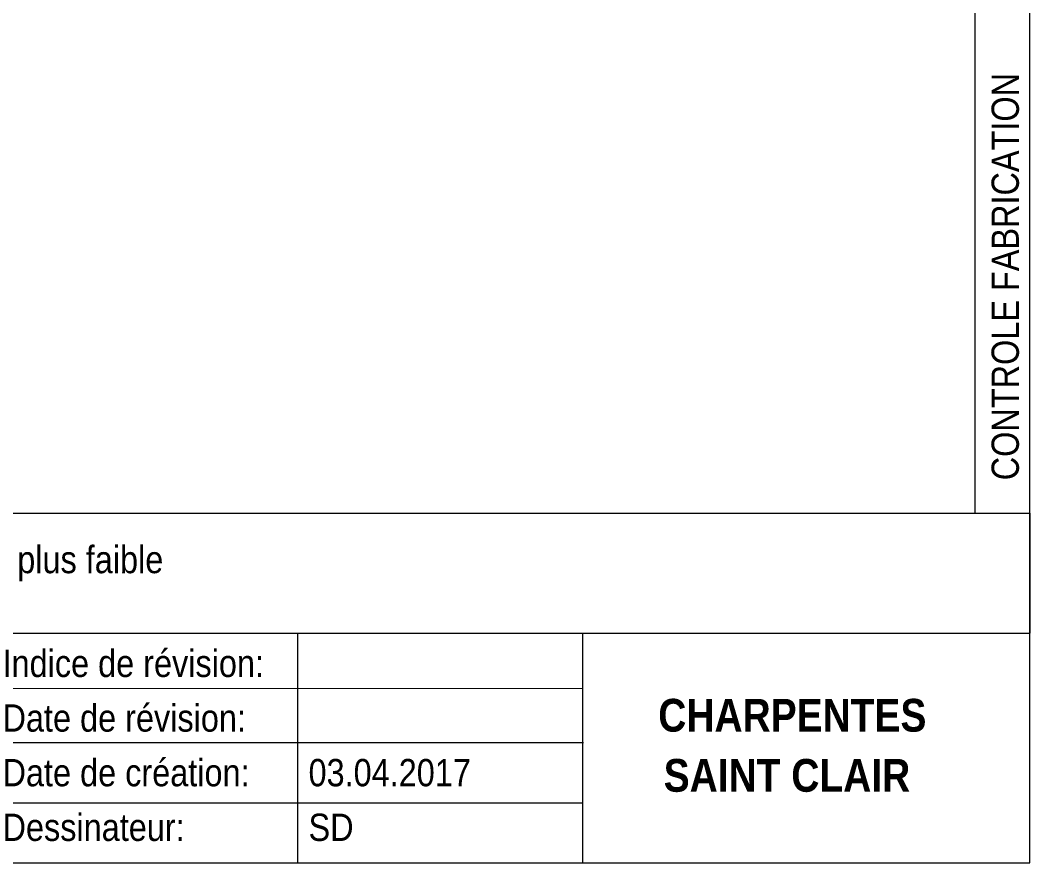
# Model space of a CAD drawing. Header units: millimetres. Extents: x 2 to 410, y 5 to 282.
# Drawn here: x 312.6 to 405, y 5 to 82.1 of the extents above; entities that cross this region are included whole.
import ezdxf

# ---------------------------------------------------------------- set-up
doc = ezdxf.new("R2010")
doc.units = ezdxf.units.MM
doc.layers.add('Autre type objet', color=1, linetype='Continuous', lineweight=0)
doc.layers.add('Feuille dessin', color=5, linetype='Continuous', lineweight=0)
doc.styles.add('ARIAL', font='ARIAL.TTF')
doc.styles.add('ARIAL_BOLD', font='ARIALBD.TTF')
doc.styles.add('ARIAL_NARROW', font='ARIAL.TTF')

# ---------------------------------------------------------------- blocks, each defined once
blk = doc.blocks.new('*A47')
at = {"layer": 'Feuille dessin', "linetype": 'Continuous', "lineweight": 0}
for p, q in [((405, 5), (405, 282)), ((5, 5), (405, 5))]:
    blk.add_line(p, q, dxfattribs=at)
blk = doc.blocks.new('*A48')
at = {"layer": 'Autre type objet', "linetype": 'Continuous', "lineweight": 0}
for p, q in [((400, 37), (400, 282)), ((405, 37), (405, 282)), ((400, 37), (405, 37))]:
    blk.add_line(p, q, dxfattribs=at)
at = {"layer": 'Autre type objet', "style": 'ARIAL', "width": 0.85}
blk.add_text('CONTROLE FABRICATION', height=2.5, rotation=90, dxfattribs=at).set_placement((404, 40))
blk = doc.blocks.new('*A49')
at = {"layer": 'Autre type objet', "linetype": 'Continuous', "lineweight": 0}
for p, q in [((220, 37), (405, 37)), ((405, 37), (405, 26)), ((220, 26), (405, 26))]:
    blk.add_line(p, q, dxfattribs=at)
at = {"layer": 'Autre type objet', "style": 'ARIAL', "width": 0.85}
blk.add_text('Soudure a= 0.7 x épaisseur la plus faible', height=2.5, dxfattribs=at).set_placement((272, 31.5))
blk = doc.blocks.new('*A51')
at = {"layer": 'Autre type objet', "linetype": 'Continuous', "lineweight": 0}
for p, q in [((220, 26), (405, 26)), ((338, 26), (338, 5)), ((364.113616, 5), (364.113616, 26)), ((405, 5), (405, 26)), ((220, 21), (364.091573, 20.947521)), ((309, 16), (364.1638, 15.995557)), ((309, 10.5), (364.091381, 10.5)), ((220, 5), (405, 5))]:
    blk.add_line(p, q, dxfattribs=at)
at = {"layer": 'Autre type objet', "width": 0.85}
for s, height, style, p in [('Indice de révision:', 2.5, 'ARIAL_NARROW', (311, 22)), ('Date de révision:', 2.5, 'ARIAL_NARROW', (311, 17)), ('CHARPENTES', 3, 'ARIAL_BOLD', (371, 17)), ('Date de création:', 2.5, 'ARIAL_NARROW', (311, 12)), ('03.04.2017', 2.5, 'ARIAL', (339, 12)), ('SAINT CLAIR', 3, 'ARIAL_BOLD', (371.5, 11.5)), ('Dessinateur:', 2.5, 'ARIAL_NARROW', (311, 7)), ('SD', 2.5, 'ARIAL', (339, 7))]:
    blk.add_text(s, height=height, dxfattribs=dict(at, style=style)).set_placement(p)

msp = doc.modelspace()

# ---------------------------------------------------------------- block references
at = {"lineweight": 0}
for name in ['*A47', '*A48', '*A49', '*A51']:
    msp.add_blockref(name, (0, 0), dxfattribs=at)

doc.saveas('drawing.dxf')
